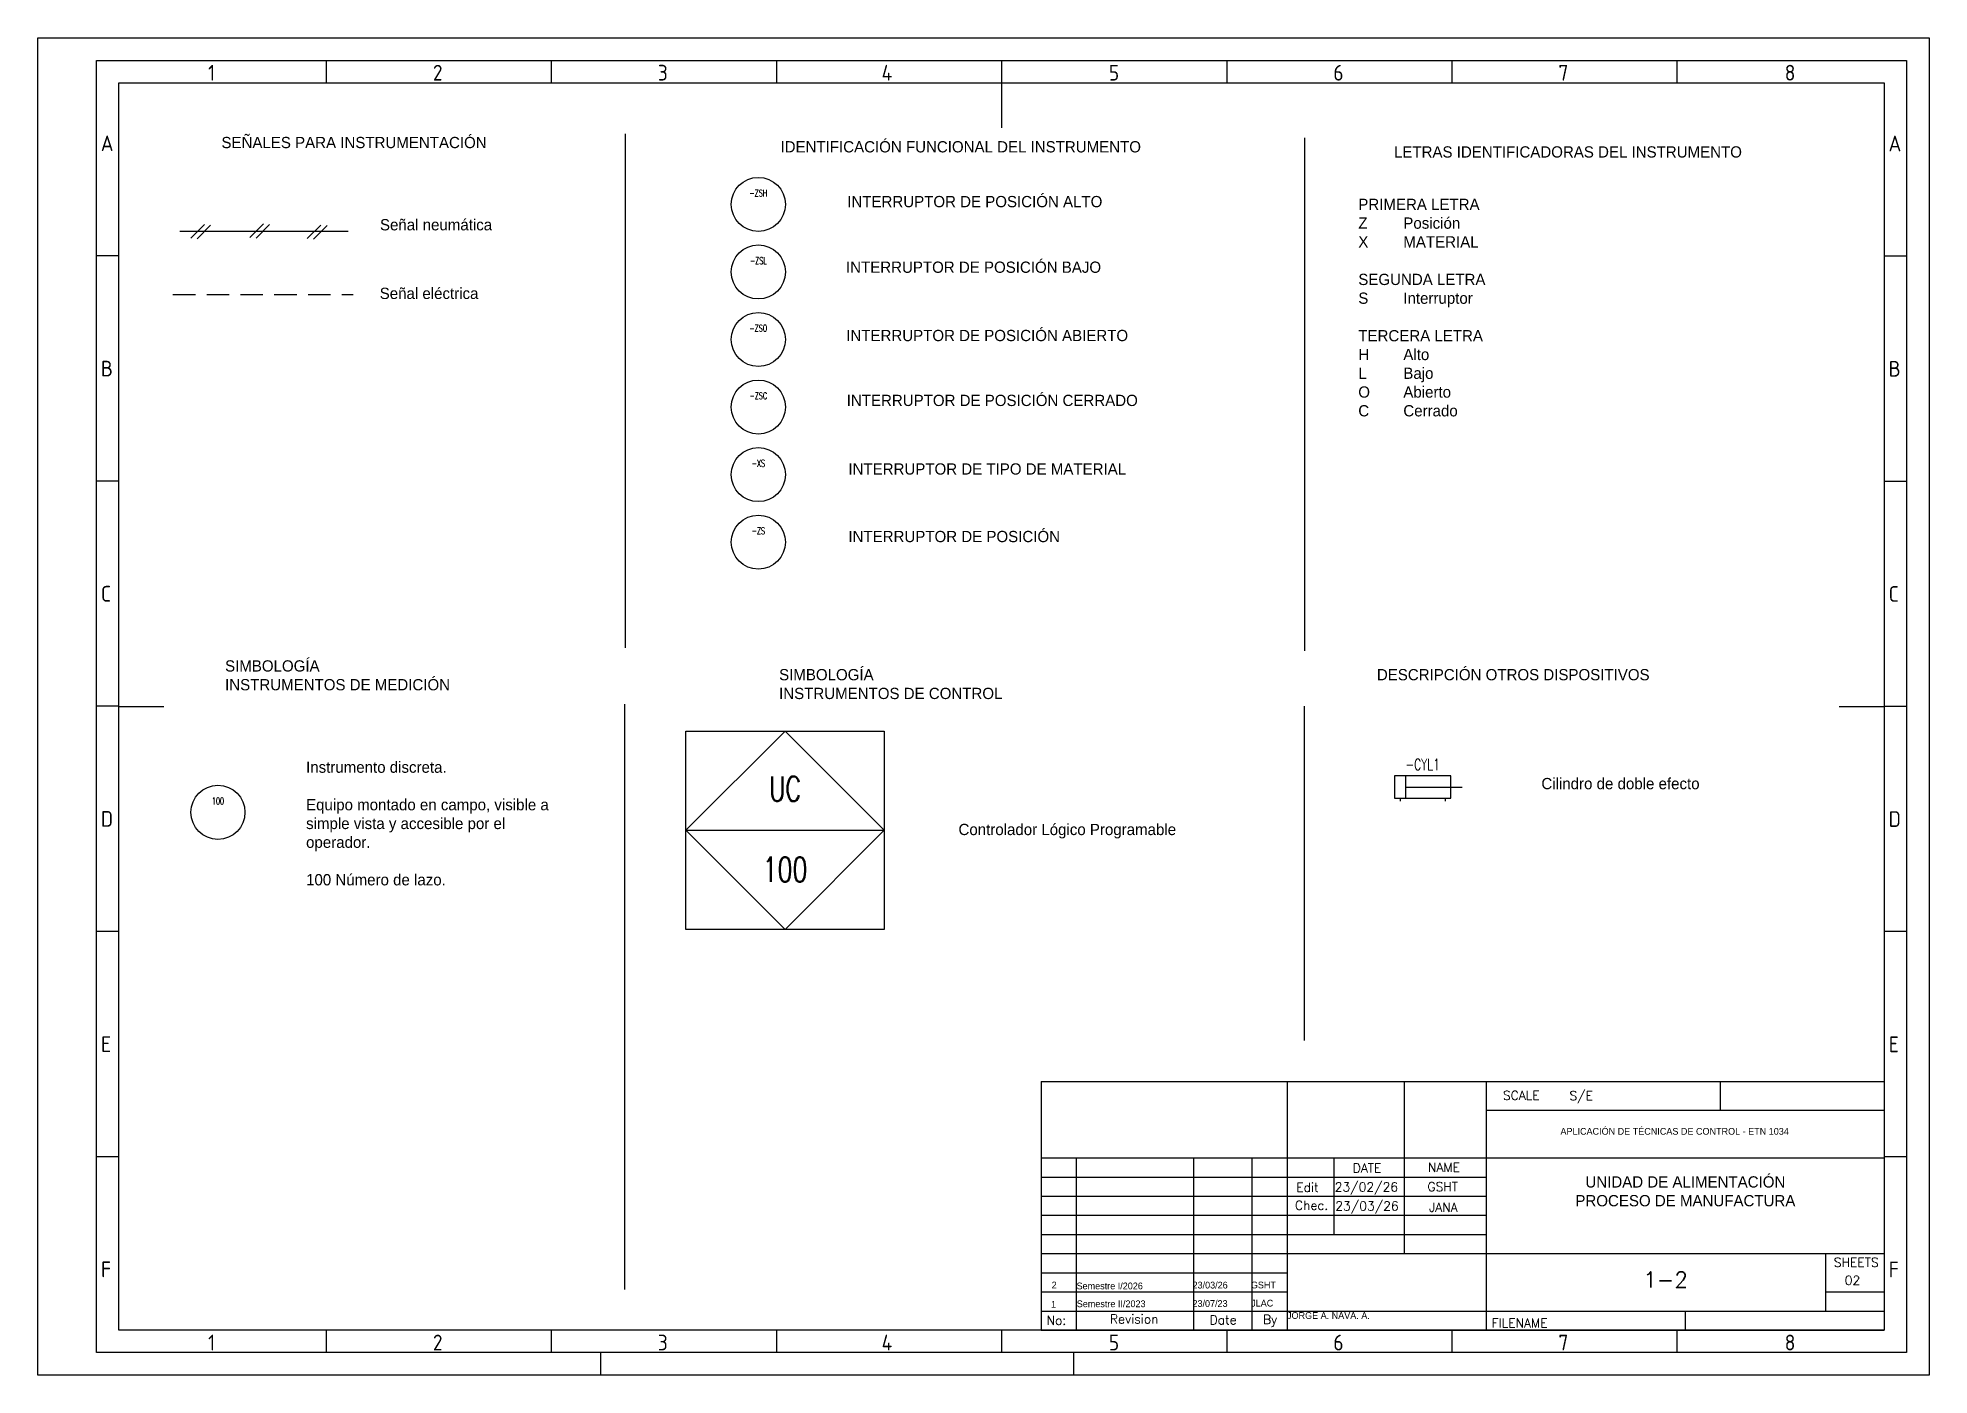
# Model space of a CAD drawing. Extents: x 0 to 420, y 0 to 297.
import ezdxf
from ezdxf.enums import TextEntityAlignment as Align

# ---------------------------------------------------------------- set-up
doc = ezdxf.new("R2010")
doc.units = 0
doc.header["$LTSCALE"] = 10
doc.linetypes.add('DASHED', pattern=[0.75, 0.5, -0.25])
for name, color, linetype in [('025', 1, 'Continuous'), ('035', 5, 'Continuous'), ('07', 7, 'Continuous'), ('ELECTRICAL SIGNAL', 7, 'DASHED'), ('RED_2.5mm^2', 1, 'Continuous'), ('SYMS', 7, 'Continuous'), ('TAGS', 4, 'Continuous')]:
    doc.layers.add(name, color=color, linetype=linetype)
doc.styles.add('ISO Proportional', font='isocp.shx')
doc.styles.add('WD', font='romans.shx')

# ---------------------------------------------------------------- blocks, each defined once
blk = doc.blocks.new('IEC_border_a3')
at = {"layer": '035'}
for p, q in [((64, 292), (64, 287)), ((114, 292), (114, 287)), ((164, 292), (164, 287)), ((214, 292), (214, 287)), ((264, 292), (264, 287)), ((314, 292), (314, 287)), ((364, 292), (364, 287)), ((17.97, 248.58), (12.98, 248.58)), ((414.97, 248.54), (409.98, 248.54)), ((17.98, 198.54), (13, 198.54)), ((414.98, 198.5), (410, 198.5)), ((17.98, 148.54), (13, 148.54)), ((414.98, 148.5), (410, 148.5)), ((17.98, 98.54), (13, 98.54)), ((414.98, 98.5), (410, 98.5)), ((18, 48.5), (13.02, 48.5)), ((415, 48.46), (410.02, 48.46)), ((64, 10), (64, 5)), ((114, 10), (114, 5)), ((164, 10), (164, 5)), ((214, 10), (214, 5)), ((264, 10), (264, 5)), ((314, 10), (314, 5)), ((364, 10), (364, 5)), ((125, 0), (125, 5)), ((230, 5), (230, 0))]:
    blk.add_line(p, q, dxfattribs=at)
for points in [[(0, 297), (420, 297), (420, 0), (0, 0)], [(18, 287), (410, 287), (410, 10), (18, 10)]]:
    blk.add_lwpolyline(points, close=True, dxfattribs=at)
at = {"layer": '07'}
for p, q in [((214, 287), (214, 277)), ((18, 148.5), (28, 148.5)), ((400, 148.5), (410, 148.5))]:
    blk.add_line(p, q, dxfattribs=at)
blk.add_lwpolyline([(13, 292), (415, 292), (415, 5), (13, 5)], close=True, dxfattribs=at)
at = {"layer": '035', "style": 'ISO Proportional'}
for s, p in [('1', (37.81, 287.5)), ('2', (87.73, 287.5)), ('3', (137.68, 287.5)), ('4', (187.38, 287.5)), ('5', (237.84, 287.5)), ('6', (287.69, 287.5)), ('7', (337.67, 287.5)), ('8', (387.92, 287.5)), ('A', (13.98, 271.83)), ('A', (410.98, 271.79)), ('B', (14, 221.79)), ('B', (411, 221.75)), ('C', (14, 171.79)), ('C', (411, 171.75)), ('D', (14, 121.79)), ('D', (411, 121.75)), ('E', (14.02, 71.75)), ('E', (411.02, 71.72)), ('F', (14.02, 21.75)), ('F', (411.02, 21.72)), ('1', (37.81, 5.5)), ('2', (87.73, 5.5)), ('3', (137.68, 5.5)), ('4', (187.38, 5.5)), ('5', (237.84, 5.5)), ('6', (287.69, 5.5)), ('7', (337.67, 5.5)), ('8', (387.92, 5.5))]:
    blk.add_text(s, height=3.5, dxfattribs=at).set_placement(p)
blk = doc.blocks.new('IEC_tblock_a3')
at = {"layer": '035'}
for p, q in [((-106.6, 55.25), (-106.6, 17)), ((-36.4, 55.25), (-36.4, 48.88)), ((-88.4, 48.88), (0, 48.88)), ((-179.4, 38.25), (-179.4, 0)), ((-153.4, 38.25), (-153.4, 0)), ((-140.4, 38.25), (-140.4, 0)), ((-122.2, 38.25), (-122.2, 21.25)), ((-187.2, 34), (-88.4, 34)), ((-187.2, 29.75), (-88.4, 29.75)), ((-187.2, 25.5), (-88.4, 25.5)), ((-187.2, 21.25), (-88.4, 21.25)), ((-187.2, 17), (-132.6, 17)), ((-187.2, 12.75), (-132.6, 12.75)), ((-187.2, 8.5), (-132.6, 8.5)), ((-13, 8.5), (0, 8.5)), ((-187.2, 4.25), (0, 4.25)), ((-44.2, 4.25), (-44.2, 0))]:
    blk.add_line(p, q, dxfattribs=at)
at = {"layer": '07'}
for p, q in [((-187.2, 55.25), (-187.2, 0)), ((-187.2, 55.25), (0, 55.25)), ((-132.6, 55.25), (-132.6, 0)), ((-88.4, 55.25), (-88.4, 0)), ((0, 55.25), (0, 0)), ((-187.2, 38.25), (0, 38.25)), ((-132.6, 17), (0, 17)), ((-13, 17), (-13, 4.25)), ((-187.2, 0), (0, 0))]:
    blk.add_line(p, q, dxfattribs=at)
at = {"style": 'WD'}
for tag, p in [('SCALE', (-69.88, 51.07)), ('SH', (-8.74, 10.06)), ('FILENAME', (-68.15, 0.8))]:
    blk.add_attdef(tag, p, '', height=2, dxfattribs=at)
for tag, height, p in [('PROJDESC', 5, (-45.9, 29.2)), ('EDDATE', 2, (-114.97, 30.8)), ('EDBY', 2, (-98.02, 30.86)), ('CKDATE', 2, (-114.85, 26.58)), ('CKBY', 2, (-97.88, 26.3)), ('DWGDESC', 5, (-44.85, 19.72)), ('DWGNO', 3.5, (-48.54, 9.46))]:
    blk.add_attdef(tag, text='', height=height, dxfattribs=at).set_placement(p, align=Align.CENTER)
at = {"style": 'WD', "flags": 1}
blk.add_attdef('WD_TB', (-120.95, 11.91), '', height=2, dxfattribs=at)
at = {"layer": '025', "style": 'WD'}
for s, p in [('SCALE', (-80.57, 51.13)), ('NAME', (-97.74, 35.14)), ('No:', (-183.81, 1.19)), ('Revision', (-166.53, 1.47)), ('Date', (-146.79, 1.28)), ('By', (-136.33, 1.37))]:
    blk.add_text(s, height=2, dxfattribs=at).set_placement(p, align=Align.CENTER)
for s, p in [('DATE', (-118, 35)), ('Edit', (-130.55, 30.72)), ('Chec.', (-130.82, 26.72)), ('SHEETS', (-11.17, 14.05)), ('FILENAME', (-87.18, 0.61))]:
    blk.add_text(s, height=2, dxfattribs=at).set_placement(p)
blk = doc.blocks.new('HIN1_INFRONT_MAIN_PLC')
for p, q in [((-0.5, -0.5), (-0.5, 0.5)), ((-0.5, 0.5), (0.5, 0.5)), ((0.5, 0.5), (0.5, -0.5)), ((0.5, -0.5), (-0.5, -0.5))]:
    blk.add_line(p, q)
at = {"ltscale": 0.127}
blk.add_line((-0.5, 0), (0.5, 0), dxfattribs=at)
at = {"ltscale": 25.4, "flags": 128}
blk.add_lwpolyline([(0, 0.5), (-0.5, 0), (0, -0.5), (0.5, 0)], close=True, dxfattribs=at)
at = {"ltscale": 3.2258, "flags": 128}
blk.add_lwpolyline([(0, 0.5), (-0.5, 0), (0, -0.5), (0.5, 0)], close=True, dxfattribs=at)
blk.add_lwpolyline([(0, 0.5), (-0.5, 0), (0, -0.5), (0.5, 0)], close=True, dxfattribs=at)
at = {"style": 'WD', "width": 0.7}
for tag, p, height in [('TERM04', (0.0207, 0.5306), 0.0625), ('X2TERM04', (0, 0.5), 0.005), ('X4TERM01', (-0.5, 0), 0.005), ('X1TERM03', (0.5, 0), 0.005), ('TERM03', (0.5222, 0.0184), 0.0625), ('RATING1', (0.5485, -0.1677), 0.125), ('DESC1', (0.5485, -0.3266), 0.125), ('DESC2', (0.5485, -0.5165), 0.125), ('X8TERM02', (0, -0.5), 0.005), ('TERM02', (0.0233, -0.5809), 0.0625), ('DESC3', (0.5485, -0.6975), 0.125), ('WDTAGALT', (0.5485, -0.8716), 0.125)]:
    blk.add_attdef(tag, p, '', height=height, dxfattribs=at)
for tag, height, p in [('INST', 0.125, (-0.5816, 0.4156)), ('LOC', 0.125, (-0.5816, 0.254)), ('TERM01', 0.0625, (-0.5242, 0.0184))]:
    blk.add_attdef(tag, text='', height=height, dxfattribs=at).set_placement(p, align=Align.RIGHT)
blk.add_attdef('XREF', text='', height=0.0625, rotation=0.0625, dxfattribs=at).set_placement((0.6297, 0.3767), align=Align.TOP_CENTER)
for tag, p in [('TAG1_PART1', (0, 0.147)), ('TAG1_PART2', (0, -0.2602))]:
    blk.add_attdef(tag, text='', height=0.125, dxfattribs=at).set_placement(p, align=Align.CENTER)
at = {"style": 'WD', "width": 0.7, "flags": 1}
for tag, p in [('WDTYPE', (-0.5767, -0.1697)), ('CAT', (-0.5871, -0.2531)), ('MFG', (-0.5859, -0.2796)), ('FAMILY', (-0.5789, -0.2227)), ('ASSYCODE', (-0.5662, -0.3061))]:
    blk.add_attdef(tag, text='', height=0.01, dxfattribs=at).set_placement(p, align=Align.CENTER)
blk = doc.blocks.new('HIN1_FIELD_MOUNT')
at = {"ltscale": 3.2258}
blk.add_circle((0, 0), 0.5, dxfattribs=at)
at = {"style": 'WD', "width": 0.7}
for tag, height, p in [('INST', 0.125, (-0.454, 0.471)), ('LOC', 0.125, (-0.454, 0.309)), ('TERM01', 0.0625, (-0.524, 0.018))]:
    blk.add_attdef(tag, text='', height=height, dxfattribs=at).set_placement(p, align=Align.RIGHT)
for tag, p, height in [('X2TERM04', (0, 0.5), 0.005), ('TERM04', (0.021, 0.531), 0.0625), ('X4TERM01', (-0.5, 0), 0.005), ('X1TERM03', (0.5, 0), 0.005), ('TERM03', (0.522, 0.018), 0.0625), ('RATING1', (0.513, -0.159), 0.125), ('DESC1', (0.513, -0.318), 0.125), ('X8TERM02', (0, -0.5), 0.005), ('TERM02', (0.023, -0.581), 0.0625), ('DESC2', (0.513, -0.508), 0.125), ('DESC3', (0.513, -0.688), 0.125), ('WDTAGALT', (0.513, -0.863), 0.125)]:
    blk.add_attdef(tag, p, '', height=height, dxfattribs=at)
blk.add_attdef('XREF', text='', height=0.0625, rotation=0.0625, dxfattribs=at).set_placement((0.546, 0.412), align=Align.TOP_CENTER)
for tag, p in [('TAG1_PART1', (0, 0.147)), ('TAG1_PART2', (0, -0.26))]:
    blk.add_attdef(tag, text='', height=0.125, dxfattribs=at).set_placement(p, align=Align.CENTER)
at = {"style": 'WD', "width": 0.7, "flags": 1}
for tag, p in [('WDTYPE', (-0.535, -0.17)), ('CAT', (-0.546, -0.253)), ('MFG', (-0.544, -0.28)), ('FAMILY', (-0.537, -0.223)), ('ASSYCODE', (-0.525, -0.306))]:
    blk.add_attdef(tag, text='', height=0.01, dxfattribs=at).set_placement(p, align=Align.CENTER)
blk = doc.blocks.new('VCY1_CYL_RETRACT')
for p, q in [((0.563, 0.281), (-0.063, 0.281)), ((-0.063, 0.281), (-0.063, 0.031)), ((0.062, 0.281), (0.062, 0.031)), ((0.563, 0.031), (0.563, 0.281)), ((-0.063, 0.031), (0.563, 0.031)), ((0, 0.031), (0, 0)), ((0.062, 0.156), (0.688, 0.156)), ((0.5, 0.031), (0.5, 0))]:
    blk.add_line(p, q)
at = {"style": 'WD', "width": 0.7}
for tag, p in [('INST', (0.25, 0.656)), ('TAG1', (0.25, 0.344)), ('LOC', (0.25, 0.5))]:
    blk.add_attdef(tag, text='', height=0.125, dxfattribs=at).set_placement(p, align=Align.CENTER)
for tag, p in [('DESC1', (-0.125, 0.156)), ('DESC2', (-0.125, 0)), ('WDTAGALT', (-0.125, -0.312)), ('DESC3', (-0.125, -0.156))]:
    blk.add_attdef(tag, text='', height=0.125, dxfattribs=at).set_placement(p, align=Align.RIGHT)
at = {"style": 'WD'}
for tag, p, height, flags in [('WDBLKNAM', (0.343, 0.281), 0.01, 9), ('FAMILY', (0.35, 0.268), 0.01, 9), ('X8TERM01', (0, 0), 0.005, 1), ('WDTYPE', (0.062, 0.062), 0.01, 1), ('X8TERM02', (0.5, 0), 0.005, 1)]:
    blk.add_attdef(tag, p, '', height=height, dxfattribs=dict(at, flags=flags))
at = {"linetype": 'Continuous', "style": 'WD', "flags": 9}
for tag, p in [('MFG', (0.373, 0.205)), ('CAT', (0.375, 0.224)), ('ASSYCODE', (0.375, 0.188))]:
    blk.add_attdef(tag, text='', height=0.01, dxfattribs=at).set_placement(p, align=Align.CENTER)
at = {"style": 'WD'}
blk.add_attdef('XREF', (0.656, 0.219), '', height=0.0625, dxfattribs=at)
at = {"style": 'WD', "width": 0.7}
for tag, p, height in [('RATING1', (0.688, 0), 0.125), ('TERM01', (0.031, -0.094), 0.0625), ('TERM02', (0.531, -0.094), 0.0625)]:
    blk.add_attdef(tag, p, '', height=height, dxfattribs=at)

msp = doc.modelspace()

# ---------------------------------------------------------------- linework, layer by layer
for p, q in [((130.44, 275.69), (130.44, 161.55)), ((281.27, 274.79), (281.27, 160.85)), ((130.25, 149.05), (130.25, 19.03)), ((281.24, 148.61), (281.24, 74.31))]:
    msp.add_line(p, q)
at = {"color": 0}
for p, q in [((33.99, 252.5), (37.01, 255.52)), ((35.36, 252.38), (38.38, 255.4)), ((47.07, 252.65), (50.09, 255.67)), ((48.45, 252.53), (51.47, 255.55)), ((59.84, 252.4), (62.86, 255.42)), ((61.22, 252.28), (64.24, 255.3))]:
    msp.add_line(p, q, dxfattribs=at)
at = {"layer": 'ELECTRICAL SIGNAL'}
msp.add_line((30, 240), (70, 240), dxfattribs=at)
at = {"layer": 'RED_2.5mm^2', "color": 0}
msp.add_line((68.89, 254.01), (31.5, 254.01), dxfattribs=at)

# ---------------------------------------------------------------- block references
msp.add_blockref('IEC_border_a3', (0, 0))
ref = msp.add_blockref('IEC_tblock_a3', (410, 10))
ref.add_attrib('SCALE', 'S/E', (340.12, 61.07), dxfattribs={"height": 2, "style": 'WD'})
ref.add_attrib('EDBY', 'GSHT', dxfattribs={"height": 2, "style": 'WD'}).set_placement((311.98, 40.86), align=Align.CENTER)
ref.add_attrib('CKBY', 'JANA', dxfattribs={"height": 2, "style": 'WD'}).set_placement((312.12, 36.3), align=Align.CENTER)
ref.add_attrib('EDDATE', '23/02/26', dxfattribs={"height": 2, "style": 'WD'}).set_placement((295.03, 40.8), align=Align.CENTER)
ref.add_attrib('CKDATE', '23/03/26', dxfattribs={"height": 2, "style": 'WD'}).set_placement((295.15, 36.58), align=Align.CENTER)
ref.add_attrib('DWGNO', '1-2', dxfattribs={"height": 3.5, "style": 'WD'}).set_placement((361.46, 19.46), align=Align.CENTER)
ref.add_attrib('SH', '02', (401.26, 20.06), dxfattribs={"height": 2, "style": 'WD'})
at = {"layer": 'SYMS'}
ref = msp.add_blockref('HIN1_FIELD_MOUNT', (160, 260), dxfattribs=dict(at, xscale=12, yscale=12, zscale=12))
ref.add_attrib('TAG1_PART1', '-ZSH', dxfattribs={"layer": 'TAGS', "height": 1.5, "style": 'WD', "width": 0.7}).set_placement((160, 261.76), align=Align.CENTER)
ref = msp.add_blockref('HIN1_FIELD_MOUNT', (160, 245), dxfattribs=dict(at, xscale=12, yscale=12, zscale=12))
ref.add_attrib('TAG1_PART1', '-ZSL', dxfattribs={"layer": 'TAGS', "height": 1.5, "style": 'WD', "width": 0.7}).set_placement((160, 246.76), align=Align.CENTER)
ref = msp.add_blockref('HIN1_FIELD_MOUNT', (160, 230), dxfattribs=dict(at, xscale=12, yscale=12, zscale=12))
ref.add_attrib('TAG1_PART1', '-ZSO', dxfattribs={"layer": 'TAGS', "height": 1.5, "style": 'WD', "width": 0.7}).set_placement((160, 231.76), align=Align.CENTER)
ref = msp.add_blockref('HIN1_FIELD_MOUNT', (160, 215), dxfattribs=dict(at, xscale=12, yscale=12, zscale=12))
ref.add_attrib('TAG1_PART1', '-ZSC', dxfattribs={"layer": 'TAGS', "height": 1.5, "style": 'WD', "width": 0.7}).set_placement((160, 216.76), align=Align.CENTER)
ref = msp.add_blockref('HIN1_FIELD_MOUNT', (160, 200), dxfattribs=dict(at, xscale=12, yscale=12, zscale=12))
ref.add_attrib('TAG1_PART1', '-XS', dxfattribs={"layer": 'TAGS', "height": 1.5, "style": 'WD', "width": 0.7}).set_placement((160, 201.76), align=Align.CENTER)
ref = msp.add_blockref('HIN1_FIELD_MOUNT', (160, 185), dxfattribs=dict(at, xscale=12, yscale=12, zscale=12))
ref.add_attrib('TAG1_PART1', '-ZS', dxfattribs={"layer": 'TAGS', "height": 1.5, "style": 'WD', "width": 0.7}).set_placement((160, 186.76), align=Align.CENTER)
ref = msp.add_blockref('HIN1_INFRONT_MAIN_PLC', (165.93, 121), dxfattribs=dict(at, xscale=44.01572724226612, yscale=44.01572724226612, zscale=44.01572724226612))
ref.add_attrib('TAG1_PART1', 'UC', dxfattribs={"layer": 'TAGS', "color": 6, "height": 5.502, "style": 'WD', "width": 0.7}).set_placement((165.93, 127.47), align=Align.CENTER)
ref.add_attrib('TAG1_PART2', '100', dxfattribs={"layer": 'TAGS', "color": 6, "height": 5.502, "style": 'WD', "width": 0.7}).set_placement((165.93, 109.55), align=Align.CENTER)
ref = msp.add_blockref('VCY1_CYL_RETRACT', (302.5, 127.5), dxfattribs=dict(at, xscale=20, yscale=20, zscale=20))
ref.add_attrib('TAG1', '-CYL1', dxfattribs={"layer": 'TAGS', "height": 2.5, "style": 'WD', "width": 0.7}).set_placement((307.5, 134.38), align=Align.CENTER)
ref = msp.add_blockref('HIN1_FIELD_MOUNT', (40, 125), dxfattribs=dict(at, xscale=12, yscale=12, zscale=12))
ref.add_attrib('TAG1_PART1', '100', dxfattribs={"layer": 'TAGS', "height": 1.5, "style": 'WD', "width": 0.7}).set_placement((40, 126.76), align=Align.CENTER)

# ---------------------------------------------------------------- texts
at = {"attachment_point": 1}
for s, width, heights, insert, char_height in [('SEÑALES PARA INSTRUMENTACIÓN', 147.8517, [0], (40.78, 275), 2.5), ('IDENTIFICACIÓN FUNCIONAL DEL INSTRUMENTO', 147.8517, [0], (164.92, 274.05), 2.5), ('LETRAS IDENTIFICADORAS DEL INSTRUMENTO', 147.8517, [0], (301.15, 272.91), 2.5), ('SIMBOLOGÍA\\PINSTRUMENTOS DE MEDICIÓN ', 147.8517, [0], (41.58, 158.76), 2.5), ('SIMBOLOGÍA\\PINSTRUMENTOS DE CONTROL', 147.8517, [0], (164.61, 156.82), 2.5), ('DESCRIPCIÓN OTROS DISPOSITIVOS', 147.8517, [0], (297.36, 156.82), 2.5), ('APLICACIÓN DE TÉCNICAS DE CONTROL - ETN 1034', 65.3804, [0], (338.12, 54.9), 1.5), ('\\pxqc;UNIDAD DE ALIMENTACIÓN\\PPROCESO DE MANUFACTURA', 81.7247, [16.59], (325, 44.17), 2.5), ('2', 13.0311, [0], (225.14, 20.77), 1.5), ('Semestre I/2026', 23.0957, [0], (230.67, 20.57), 1.5), ('23/03/26', 13.0311, [0], (256.42, 20.75), 1.5), ('GSHT', 13.0311, [0], (269.37, 20.78), 1.5), ('1', 13.0311, [0], (225, 16.5), 1.5), ('Semestre II/2023', 23.0957, [0], (230.71, 16.6), 1.5), ('23/07/23', 13.0311, [0], (256.4, 16.66), 1.5), ('JLAC', 13.0311, [0], (269.44, 16.74), 1.5), ('JORGE A. NAVA. A.', 27.914, [2.3], (277.4, 14), 1.5)]:
    msp.add_mtext_dynamic_manual_height_columns(s, width=width, gutter_width=12.5, heights=heights, dxfattribs=dict(at, insert=insert, char_height=char_height))
at = {"char_height": 2.5, "attachment_point": 1}
for s, insert, width in [('INTERRUPTOR DE POSICIÓN ALTO', (179.74, 261.88), 75.3435), ('PRIMERA LETRA\\PZ^IPosición\\PX^IMATERIAL\\P\\PSEGUNDA LETRA\\PS ^IInterruptor\\P\\PTERCERA LETRA\\PH^IAlto\\PL^IBajo\\PO^IAbierto\\PC^ICerrado', (293.23, 261.27), 56.2905), ('Señal neumática', (75.98, 256.74), 47.5066), ('INTERRUPTOR DE POSICIÓN BAJO ', (179.46, 247.31), 75.8628), ('Señal eléctrica ', (75.92, 241.5), 47.5066), ('INTERRUPTOR DE POSICIÓN ABIERTO ', (179.52, 232.14), 75.4672), ('INTERRUPTOR DE POSICIÓN CERRADO', (179.63, 217.73), 78.7286), ('INTERRUPTOR DE TIPO DE MATERIAL\\P ', (180, 202.5), 77.3977), ('INTERRUPTOR DE POSICIÓN', (180, 187.5), 72.7785), ('Instrumento discreta.\\P\\PEquipo montado en campo, visible a simple vista y accesible por el operador.\\P\\P100 Número de lazo.', (59.57, 136.28), 56.2905), ('Cilindro de doble efecto', (333.89, 132.63), 47.5066), ('Controlador Lógico Programable', (204.45, 122.44), 47.5066)]:
    msp.add_mtext(s, dxfattribs=dict(at, insert=insert, width=width))

doc.saveas('drawing.dxf')
